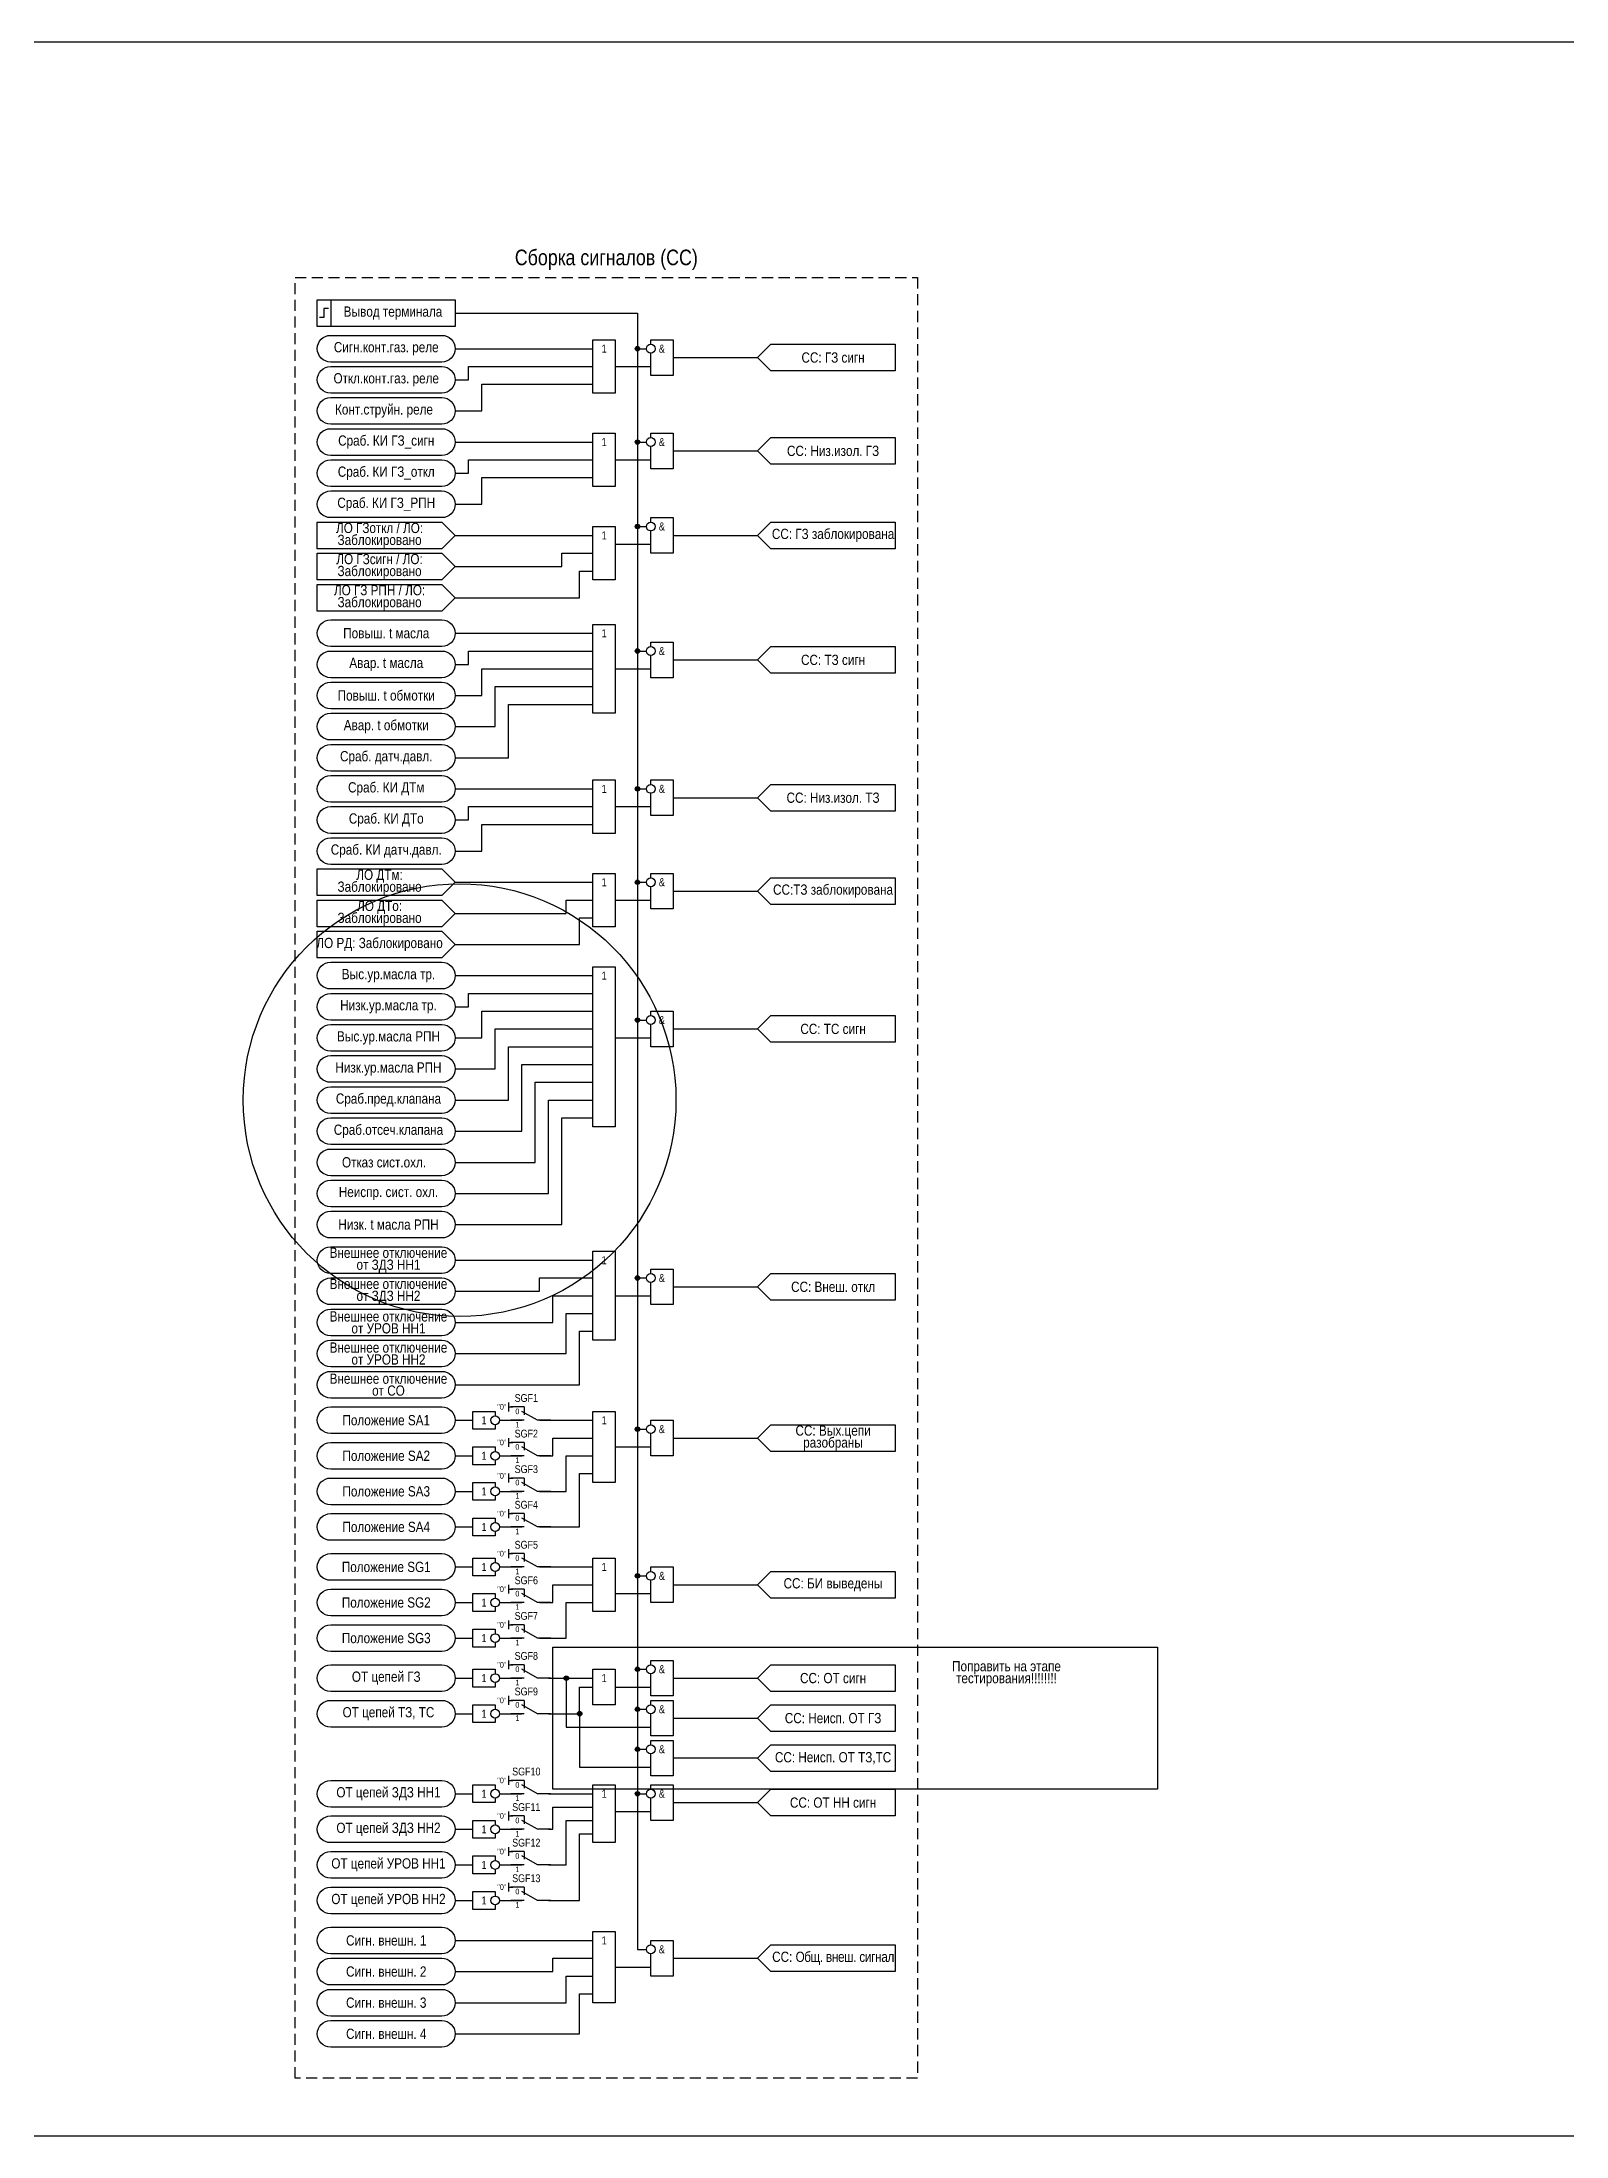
# Model space of a CAD drawing. Header units: millimetres. Extents: x 106 to 2636, y 99 to 588.
# Drawn here: x 1923 to 2265.9, y 117 to 588 of the extents above; entities that cross this region are included whole.
import ezdxf
from ezdxf.enums import TextEntityAlignment as Align

# ---------------------------------------------------------------- set-up
doc = ezdxf.new("R2010")
doc.units = ezdxf.units.MM
doc.linetypes.add('штриховая2', pattern=[0.375, 0.25, -0.125])
doc.layers.add('TEXT', color=7, linetype='Continuous', lineweight=25)
doc.layers.add('Основная', color=7, linetype='Continuous')
doc.styles.add('2.5_Gost_RD', font='ARIALN.TTF', dxfattribs={"height": 2.5})
doc.styles.add('3.5_Gost_RD', font='ARIALN.TTF', dxfattribs={"height": 3.5})
doc.styles.add('Вывод', font='ARIALN.TTF', dxfattribs={"height": 2.5})
doc.styles.add('Компонент', font='ARIALN.TTF', dxfattribs={"height": 3.5})

# ---------------------------------------------------------------- blocks, each defined once
blk = doc.blocks.new('*U1033')
at = {"layer": 'Основная', "color": 0}
blk.add_line((0, 0), (7, 4), dxfattribs=at)
at = {"layer": 'Основная', "ltscale": 0.35}
blk.add_line((6, 6), (6, 2.5), dxfattribs=at)
blk = doc.blocks.new('*U1015')
at = {"layer": 'Основная', "color": 0}
for p, q in [((-3, 6), (-9, 6)), ((-3, 0), (-9, 0)), ((9, 0), (3, 0))]:
    blk.add_line(p, q, dxfattribs=at)
at = {"layer": 'Основная', "ltscale": 0.25, "xscale": -1}
blk.add_blockref('*U1033', (3, 0), dxfattribs=at)
at = {"layer": 'Основная'}
for tag, height, style, p in [('ОУ', 3.5, 'Компонент', (-2, 10)), ('В1', 2.5, 'Вывод', (-13, 6)), ('В2', 2.5, 'Вывод', (-6, 4)), ('В3', 2.5, 'Вывод', (-6, -2))]:
    blk.add_attdef(tag, text='', height=height, dxfattribs=dict(at, style=style)).set_placement(p, align=Align.MIDDLE_CENTER)
blk = doc.blocks.new('*U1059')
at = {"layer": 'Основная', "color": 0}
for p, q in [((-3, 6), (-9, 6)), ((-3, 0), (-9, 0)), ((9, 0), (3, 0))]:
    blk.add_line(p, q, dxfattribs=at)
at = {"layer": 'Основная', "ltscale": 0.25, "xscale": -1}
blk.add_blockref('*U1033', (3, 0), dxfattribs=at)
at = {"layer": 'Основная'}
for tag, height, style, p in [('ОУ', 3.5, 'Компонент', (-2, 10)), ('В1', 2.5, 'Вывод', (-13, 7)), ('В2', 2.5, 'Вывод', (-6, 4)), ('В3', 2.5, 'Вывод', (-6, -2))]:
    blk.add_attdef(tag, text='', height=height, dxfattribs=dict(at, style=style)).set_placement(p, align=Align.MIDDLE_CENTER)
blk = doc.blocks.new('Точка')
at = {"ltscale": 100}
h = blk.add_hatch(color=256, dxfattribs=at)
h.dxf.hatch_style = 1
edge = h.paths.add_edge_path()
edge.add_arc((0, 0), 0.5, 0, 360)
blk.add_circle((0, 0), 0.5, dxfattribs=at)

msp = doc.modelspace()

# ---------------------------------------------------------------- linework, layer by layer
at = {"ltscale": 100}
for p, q in [((2057, 525), (2057, 243)), ((2057, 519), (2059, 519)), ((2057, 498), (2059, 498)), ((2057, 479), (2059, 479)), ((2057, 451), (2059, 451)), ((2057, 420), (2059, 420)), ((2057, 399), (2059, 399)), ((2057, 368), (2059, 368)), ((2057, 310), (2059, 310)), ((2028, 282), (2028, 280)), ((2028, 281), (2029, 281)), ((2028, 274), (2028, 272)), ((2057, 276), (2059, 276)), ((2028, 273), (2029, 273)), ((2028, 266), (2028, 264)), ((2028, 265), (2029, 265)), ((2028, 258), (2028, 256)), ((2028, 257), (2029, 257)), ((2028, 249), (2028, 247)), ((2028, 248), (2029, 248)), ((2028, 241), (2028, 239)), ((2057, 243), (2059, 243)), ((2028, 240), (2029, 240)), ((2028, 233), (2028, 231)), ((2028, 232), (2029, 232)), ((2028, 224), (2028, 222)), ((2028, 223), (2029, 223)), ((2057, 222), (2059, 222)), ((2016, 212), (2020, 212)), ((2028, 216), (2028, 214)), ((2028, 215), (2029, 215)), ((2057, 213), (2059, 213)), ((2057, 204), (2059, 204)), ((2028, 198), (2028, 196)), ((2016, 194), (2020, 194)), ((2028, 197), (2029, 197)), ((2057, 194), (2059, 194)), ((2028, 190), (2028, 188)), ((2028, 189), (2029, 189)), ((2016, 186), (2020, 186)), ((2028, 182), (2028, 180)), ((2028, 181), (2029, 181)), ((2016, 178), (2020, 178)), ((2016, 170), (2020, 170)), ((2028, 174), (2028, 172)), ((2028, 173), (2029, 173))]:
    msp.add_line(p, q, dxfattribs=at)
at = {"color": 6, "ltscale": 100}
msp.add_line((2065, 211), (2084, 211), dxfattribs=at)
msp.add_lwpolyline([(1582, 588), (2636, 588), (2636, 117), (1582, 117)], close=True, dxfattribs=at)
at = {"linetype": 'штриховая2', "ltscale": 10}
msp.add_lwpolyline([(1980, 535), (2120, 535), (2120, 130), (1980, 130)], close=True, dxfattribs=at)
at = {"ltscale": 100}
for points in [[(1985, 530), (1988, 530), (1988, 524), (1985, 524)], [(1985, 530), (2016, 530), (2016, 524), (1985, 524)], [(2047, 521), (2052, 521), (2052, 509), (2047, 509)], [(2047, 500), (2052, 500), (2052, 488), (2047, 488)], [(2047, 479), (2052, 479), (2052, 467), (2047, 467)], [(2047, 457), (2052, 457), (2052, 437), (2047, 437)], [(2047, 422), (2052, 422), (2052, 410), (2047, 410)], [(2047, 401), (2052, 401), (2052, 389), (2047, 389)], [(2047, 380), (2052, 380), (2052, 344), (2047, 344)], [(2047, 316), (2052, 316), (2052, 296), (2047, 296)], [(2047, 280), (2052, 280), (2052, 264), (2047, 264)], [(2047, 247), (2052, 247), (2052, 235), (2047, 235)], [(2047, 222), (2052, 222), (2052, 214), (2047, 214)], [(2047, 196), (2052, 196), (2052, 183), (2047, 183)], [(2047, 163), (2052, 163), (2052, 147), (2047, 147)]]:
    msp.add_lwpolyline(points, close=True, dxfattribs=at)
at = {"lineweight": 30, "ltscale": 100}
msp.add_lwpolyline([(1987.5, 528), (1986.5, 528), (1986.5, 526), (1985.5, 526)], dxfattribs=at)
at = {"ltscale": 100}
for points in [[(2016, 527), (2057, 527), (2057, 519), (2059, 519)], [(2016, 527), (2057, 527), (2057, 519), (2059, 519)], [(2016, 519), (2047, 519)], [(2060, 520), (2060, 521), (2065, 521), (2065, 513), (2060, 513), (2060, 518)], [(2084, 517), (2087, 520), (2115, 520), (2115, 514), (2087, 514), (2084, 517)], [(2016, 512), (2019, 512), (2019, 515), (2047, 515)], [(2052, 515), (2060, 515)], [(2065, 517), (2084, 517)], [(2016, 505), (2022, 505), (2022, 511), (2047, 511)], [(2060, 499), (2060, 500), (2065, 500), (2065, 492), (2060, 492), (2060, 497)], [(2016, 498), (2047, 498)], [(2065, 496), (2084, 496)], [(2084, 496), (2087, 499), (2115, 499), (2115, 493), (2087, 493), (2084, 496)], [(2016, 491), (2019, 491), (2019, 494), (2047, 494)], [(2016, 484), (2022, 484), (2022, 490), (2047, 490)], [(2052, 494), (2060, 494)], [(2060, 480), (2060, 481), (2065, 481), (2065, 473), (2060, 473), (2060, 478)], [(1985, 480), (2013, 480), (2016, 477), (2013, 474), (1985, 474), (1985, 480)], [(2016, 477), (2047, 477)], [(2065, 477), (2084, 477)], [(2084, 477), (2087, 480), (2115, 480), (2115, 474), (2087, 474), (2084, 477)], [(1985, 473), (2013, 473), (2016, 470), (2013, 467), (1985, 467), (1985, 473)], [(2016, 470), (2040, 470), (2040, 473), (2047, 473)], [(2052, 475), (2060, 475)], [(2016, 463), (2044, 463), (2044, 469), (2047, 469)], [(1985, 466), (2013, 466), (2016, 463), (2013, 460), (1985, 460), (1985, 466)], [(2016, 455), (2047, 455)], [(2060, 452), (2060, 453), (2065, 453), (2065, 445), (2060, 445), (2060, 450)], [(2016, 448), (2019, 448), (2019, 451), (2047, 451)], [(2065, 449), (2084, 449)], [(2084, 449), (2087, 452), (2115, 452), (2115, 446), (2087, 446), (2084, 449)], [(2016, 441), (2022, 441), (2022, 447), (2047, 447)], [(2016, 434), (2025, 434), (2025, 443), (2047, 443)], [(2052, 447), (2060, 447)], [(2016, 427), (2028, 427), (2028, 439), (2047, 439)], [(2016, 420), (2047, 420)], [(2060, 421), (2060, 422), (2065, 422), (2065, 414), (2060, 414), (2060, 419)], [(2084, 418), (2087, 421), (2115, 421), (2115, 415), (2087, 415), (2084, 418)], [(2016, 413), (2019, 413), (2019, 416), (2047, 416)], [(2052, 416), (2060, 416)], [(2065, 418), (2084, 418)], [(2016, 406), (2022, 406), (2022, 412), (2047, 412)], [(1985, 402), (2013, 402), (2016, 399), (2013, 396), (1985, 396), (1985, 402)], [(2060, 400), (2060, 401), (2065, 401), (2065, 393), (2060, 393), (2060, 398)], [(2016, 399), (2047, 399)], [(2065, 397), (2084, 397)], [(2084, 397), (2087, 400), (2115, 400), (2115, 394), (2087, 394), (2084, 397)], [(1985, 395), (2013, 395), (2016, 392), (2013, 389), (1985, 389), (1985, 395)], [(2016, 392), (2041, 392), (2041, 395), (2047, 395)], [(2016, 385), (2044, 385), (2044, 391), (2047, 391)], [(2052, 395), (2060, 395)], [(1985, 388), (2013, 388), (2016, 385), (2013, 382), (1985, 382), (1985, 388)], [(2016, 378), (2047, 378)], [(2016, 371), (2019, 371), (2019, 374), (2047, 374)], [(2016, 364), (2022, 364), (2022, 370), (2047, 370)], [(2060, 369), (2060, 370), (2065, 370), (2065, 362), (2060, 362), (2060, 367)], [(2084, 366), (2087, 369), (2115, 369), (2115, 363), (2087, 363), (2084, 366)], [(2016, 357), (2025, 357), (2025, 366), (2047, 366)], [(2052, 364), (2060, 364)], [(2065, 366), (2084, 366)], [(2016, 350), (2028, 350), (2028, 362), (2047, 362)], [(2016, 343), (2031, 343), (2031, 358), (2047, 358)], [(2016, 336), (2034, 336), (2034, 354), (2047, 354)], [(2016, 329), (2037, 329), (2037, 350), (2047, 350)], [(2016, 322), (2040, 322), (2040, 346), (2047, 346)], [(2016, 314), (2047, 314)], [(2060, 311), (2060, 312), (2065, 312), (2065, 304), (2060, 304), (2060, 309)], [(2084, 308), (2087, 311), (2115, 311), (2115, 305), (2087, 305), (2084, 308)], [(2016, 307), (2035, 307), (2035, 310), (2047, 310)], [(2065, 308), (2084, 308)], [(2016, 300), (2038, 300), (2038, 306), (2047, 306)], [(2016, 293), (2041, 293), (2041, 302), (2047, 302)], [(2052, 306), (2060, 306)], [(2016, 286), (2044, 286), (2044, 298), (2047, 298)], [(2016, 278), (2020, 278)], [(2025, 277), (2025, 276), (2020, 276), (2020, 280), (2025, 280), (2025, 279)], [(2026, 278), (2031, 278)], [(2035, 278), (2047, 278)], [(2060, 277), (2060, 278), (2065, 278), (2065, 270), (2060, 270), (2060, 275)], [(2035, 270), (2038, 270), (2038, 274), (2047, 274)], [(2065, 274), (2084, 274)], [(2084, 274), (2087, 277), (2115, 277), (2115, 271), (2087, 271), (2084, 274)], [(2016, 270), (2020, 270)], [(2025, 269), (2025, 268), (2020, 268), (2020, 272), (2025, 272), (2025, 271)], [(2026, 270), (2031, 270)], [(2035, 262), (2041, 262), (2041, 270), (2047, 270)], [(2052, 272), (2060, 272)], [(2025, 261), (2025, 260), (2020, 260), (2020, 264), (2025, 264), (2025, 263)], [(2035, 254), (2044, 254), (2044, 266), (2047, 266)], [(2016, 262), (2020, 262)], [(2026, 262), (2031, 262)], [(2025, 253), (2025, 252), (2020, 252), (2020, 256), (2025, 256), (2025, 255)], [(2016, 254), (2020, 254)], [(2026, 254), (2031, 254)], [(2016, 245), (2020, 245)], [(2025, 244), (2025, 243), (2020, 243), (2020, 247), (2025, 247), (2025, 246)], [(2026, 245), (2031, 245)], [(2035, 245), (2047, 245)], [(2060, 244), (2060, 245), (2065, 245), (2065, 237), (2060, 237), (2060, 242)], [(2035, 237), (2038, 237), (2038, 241), (2047, 241)], [(2057, 243), (2057, 159), (2059, 159)], [(2065, 241), (2084, 241)], [(2084, 241), (2087, 244), (2115, 244), (2115, 238), (2087, 238), (2084, 241)], [(2016, 237), (2020, 237)], [(2025, 236), (2025, 235), (2020, 235), (2020, 239), (2025, 239), (2025, 238)], [(2026, 237), (2031, 237)], [(2035, 229), (2041, 229), (2041, 237), (2047, 237)], [(2052, 239), (2060, 239)], [(2025, 228), (2025, 227), (2020, 227), (2020, 231), (2025, 231), (2025, 230)], [(2016, 229), (2020, 229)], [(2026, 229), (2031, 229)], [(2025, 219), (2025, 218), (2020, 218), (2020, 222), (2025, 222), (2025, 221)], [(2060, 223), (2060, 224), (2065, 224), (2065, 216), (2060, 216), (2060, 221)], [(2084, 220), (2087, 223), (2115, 223), (2115, 217), (2087, 217), (2084, 220)], [(2016, 220), (2020, 220)], [(2026, 220), (2031, 220)], [(2037, 220), (2047, 220)], [(2037, 212), (2044, 212), (2044, 218), (2047, 218)], [(2041, 220), (2041, 209), (2059, 209), (2060, 209)], [(2052, 218), (2060, 218)], [(2065, 220), (2084, 220)], [(2025, 211), (2025, 210), (2020, 210), (2020, 214), (2025, 214), (2025, 213)], [(2026, 212), (2031, 212)], [(2044, 212), (2044, 200), (2060, 200)], [(2025, 193), (2025, 192), (2020, 192), (2020, 196), (2025, 196), (2025, 195)], [(2026, 194), (2031, 194)], [(2037, 194), (2047, 194)], [(2060, 195), (2060, 196), (2065, 196), (2065, 188), (2060, 188), (2060, 193)], [(2084, 192), (2087, 195), (2115, 195), (2115, 189), (2087, 189), (2084, 192)], [(2037, 186), (2038, 186), (2038, 191), (2047, 191)], [(2052, 190), (2060, 190)], [(2065, 192), (2084, 192)], [(2025, 185), (2025, 184), (2020, 184), (2020, 188), (2025, 188), (2025, 187)], [(2026, 186), (2031, 186)], [(2037, 178), (2041, 178), (2041, 188), (2047, 188)], [(2037, 170), (2044, 170), (2044, 185), (2047, 185)], [(2025, 177), (2025, 176), (2020, 176), (2020, 180), (2025, 180), (2025, 179)], [(2026, 178), (2031, 178)], [(2025, 169), (2025, 168), (2020, 168), (2020, 172), (2025, 172), (2025, 171)], [(2026, 170), (2031, 170)], [(2016, 161), (2047, 161)], [(2060, 160), (2060, 161), (2065, 161), (2065, 153), (2060, 153), (2060, 158)], [(2016, 154), (2038, 154), (2038, 157), (2047, 157)], [(2065, 157), (2084, 157)], [(2084, 157), (2087, 160), (2115, 160), (2115, 154), (2087, 154), (2084, 157)], [(2016, 147), (2041, 147), (2041, 153), (2047, 153)], [(2052, 155), (2060, 155)], [(2016, 140), (2044, 140), (2044, 149), (2047, 149)]]:
    msp.add_lwpolyline(points, dxfattribs=at)
for points in [[(1988, 516, -1), (1988, 522), (2013, 522, -1), (2013, 516)], [(1988, 509, -1), (1988, 515), (2013, 515, -1), (2013, 509)], [(1988, 502, -1), (1988, 508), (2013, 508, -1), (2013, 502)], [(1988, 495, -1), (1988, 501), (2013, 501, -1), (2013, 495)], [(1988, 488, -1), (1988, 494), (2013, 494, -1), (2013, 488)], [(1988, 481, -1), (1988, 487), (2013, 487, -1), (2013, 481)], [(1988, 452, -1), (1988, 458), (2013, 458, -1), (2013, 452)], [(1988, 445, -1), (1988, 451), (2013, 451, -1), (2013, 445)], [(1988, 438, -1), (1988, 444), (2013, 444, -1), (2013, 438)], [(1988, 431, -1), (1988, 437), (2013, 437, -1), (2013, 431)], [(1988, 424, -1), (1988, 430), (2013, 430, -1), (2013, 424)], [(1988, 417, -1), (1988, 423), (2013, 423, -1), (2013, 417)], [(1988, 410, -1), (1988, 416), (2013, 416, -1), (2013, 410)], [(1988, 403, -1), (1988, 409), (2013, 409, -1), (2013, 403)], [(1988, 333, -1), (1988, 339), (2013, 339, -1), (2013, 333)], [(1988, 326, -1), (1988, 332), (2013, 332, -1), (2013, 326)], [(1988, 311, -1), (1988, 317), (2013, 317, -1), (2013, 311)], [(1988, 304, -1), (1988, 310), (2013, 310, -1), (2013, 304)], [(1988, 297, -1), (1988, 303), (2013, 303, -1), (2013, 297)], [(1988, 290, -1), (1988, 296), (2013, 296, -1), (2013, 290)], [(1988, 283, -1), (1988, 289), (2013, 289, -1), (2013, 283)], [(1988, 275, -1), (1988, 281), (2013, 281, -1), (2013, 275)], [(1988, 267, -1), (1988, 273), (2013, 273, -1), (2013, 267)], [(1988, 259, -1), (1988, 265), (2013, 265, -1), (2013, 259)], [(1988, 251, -1), (1988, 257), (2013, 257, -1), (2013, 251)], [(1988, 242, -1), (1988, 248), (2013, 248, -1), (2013, 242)], [(1988, 234, -1), (1988, 240), (2013, 240, -1), (2013, 234)], [(1988, 226, -1), (1988, 232), (2013, 232, -1), (2013, 226)], [(1988, 217, -1), (1988, 223), (2013, 223, -1), (2013, 217)], [(1988, 209, -1), (1988, 215), (2013, 215, -1), (2013, 209)], [(1988, 191, -1), (1988, 197), (2013, 197, -1), (2013, 191)], [(1988, 183, -1), (1988, 189), (2013, 189, -1), (2013, 183)], [(1988, 175, -1), (1988, 181), (2013, 181, -1), (2013, 175)], [(1988, 167, -1), (1988, 173), (2013, 173, -1), (2013, 167)], [(1988, 158, -1), (1988, 164), (2013, 164, -1), (2013, 158)], [(1988, 151, -1), (1988, 157), (2013, 157, -1), (2013, 151)], [(1988, 144, -1), (1988, 150), (2013, 150, -1), (2013, 144)], [(1988, 137, -1), (1988, 143), (2013, 143, -1), (2013, 137)]]:
    msp.add_lwpolyline(points, format="xyb", close=True, dxfattribs=at)
at = {"color": 3, "ltscale": 100}
for points in [[(1988, 375, -1), (1988, 381), (2013, 381, -1), (2013, 375)], [(1988, 368, -1), (1988, 374), (2013, 374, -1), (2013, 368)], [(1988, 361, -1), (1988, 367), (2013, 367, -1), (2013, 361)], [(1988, 354, -1), (1988, 360), (2013, 360, -1), (2013, 354)], [(1988, 347, -1), (1988, 353), (2013, 353, -1), (2013, 347)], [(1988, 340, -1), (1988, 346), (2013, 346, -1), (2013, 340)], [(1988, 319, -1), (1988, 325), (2013, 325, -1), (2013, 319)]]:
    msp.add_lwpolyline(points, format="xyb", close=True, dxfattribs=at)
at = {"color": 2, "ltscale": 100}
msp.add_lwpolyline([(2038, 227), (2174, 227), (2174, 195), (2038, 195)], close=True, dxfattribs=at)
at = {"color": 6, "ltscale": 100}
for points in [[(2060, 214), (2060, 215), (2065, 215), (2065, 207), (2060, 207), (2060, 212)], [(2084, 211), (2087, 214), (2115, 214), (2115, 208), (2087, 208), (2084, 211)], [(2060, 205), (2060, 206), (2065, 206), (2065, 198), (2060, 198), (2060, 203)], [(2084, 202), (2087, 205), (2115, 205), (2115, 199), (2087, 199), (2084, 202)], [(2084, 202), (2065, 202)]]:
    msp.add_lwpolyline(points, dxfattribs=at)
at = {"ltscale": 100}
for centre, radius in [((2060, 519), 1), ((2060, 498), 1), ((2060, 479), 1), ((2060, 451), 1), ((2060, 420), 1), ((2017, 350), 48.66), ((2060, 399), 1), ((2060, 368), 1), ((2060, 310), 1), ((2025, 278), 1), ((2060, 276), 1), ((2025, 270), 1), ((2025, 262), 1), ((2025, 254), 1), ((2025, 245), 1), ((2060, 243), 1), ((2025, 237), 1), ((2025, 229), 1), ((2060, 222), 1), ((2025, 220), 1), ((2025, 212), 1), ((2025, 194), 1), ((2060, 194), 1), ((2025, 186), 1), ((2025, 178), 1), ((2025, 170), 1), ((2060, 159), 1)]:
    msp.add_circle(centre, radius, dxfattribs=at)
at = {"color": 6, "ltscale": 100}
for centre in [(2060, 213), (2060, 204)]:
    msp.add_circle(centre, 1, dxfattribs=at)

# ---------------------------------------------------------------- block references
at = {"ltscale": 100}
for p in [(2057, 519), (2057, 498), (2057, 479), (2057, 451), (2057, 420), (2057, 399), (2057, 368), (2057, 310), (2057, 276), (2057, 243), (2057, 222), (2041, 220), (2044, 212), (2057, 213), (2057, 204), (2057, 194)]:
    msp.add_blockref('Точка', p, dxfattribs=at)
at = {"layer": 'Основная', "ltscale": 0.25, "xscale": 0.5, "yscale": 0.5, "zscale": 0.5}
for name, p, values in [('*U1015', (2033, 278), {'ОУ': 'SGF1', 'В1': '"0"', 'В2': '0', 'В3': '1'}), ('*U1015', (2033, 270), {'ОУ': 'SGF2', 'В1': '"0"', 'В2': '0', 'В3': '1'}), ('*U1059', (2033, 262), {'ОУ': 'SGF3', 'В1': '"0"', 'В2': '0', 'В3': '1'}), ('*U1015', (2033, 254), {'ОУ': 'SGF4', 'В1': '"0"', 'В2': '0', 'В3': '1'}), ('*U1015', (2033, 245), {'ОУ': 'SGF5', 'В1': '"0"', 'В2': '0', 'В3': '1'}), ('*U1015', (2033, 237), {'ОУ': 'SGF6', 'В1': '"0"', 'В2': '0', 'В3': '1'}), ('*U1015', (2033, 229), {'ОУ': 'SGF7', 'В1': '"0"', 'В2': '0', 'В3': '1'}), ('*U1015', (2033, 220), {'ОУ': 'SGF8', 'В1': '"0"', 'В2': '0', 'В3': '1'}), ('*U1015', (2033, 212), {'ОУ': 'SGF9', 'В1': '"0"', 'В2': '0', 'В3': '1'}), ('*U1015', (2033, 194), {'ОУ': 'SGF10', 'В1': '"0"', 'В2': '0', 'В3': '1'}), ('*U1015', (2033, 186), {'ОУ': 'SGF11', 'В1': '"0"', 'В2': '0', 'В3': '1'}), ('*U1015', (2033, 178), {'ОУ': 'SGF12', 'В1': '"0"', 'В2': '0', 'В3': '1'}), ('*U1015', (2033, 170), {'ОУ': 'SGF13', 'В1': '"0"', 'В2': '0', 'В3': '1'})]:
    msp.add_blockref(name, p, dxfattribs=at).add_auto_attribs(values)

# ---------------------------------------------------------------- texts
at = {"color": 30, "ltscale": 100, "insert": (2050, 539), "char_height": 3.5, "width": 140, "attachment_point": 5, "style": '3.5_Gost_RD'}
msp.add_mtext('Сборка сигналов (СС)', dxfattribs=at)
at = {"ltscale": 100, "attachment_point": 5, "style": '2.5_Gost_RD'}
for s, insert, char_height, width in [('\\A1;\\pxsm0.7;Сигн.конт.газ. реле', (2000.5, 519), 2.3, 31), ('1', (2049.5, 519), 1.8, 5), ('&', (2062.5, 519), 1.8, 5), ('\\pxsm0.7;СС: ГЗ сигн', (2101, 517), 2.3, 28), ('\\A1;\\pxsm0.7;Откл.конт.газ. реле', (2000.5, 512), 2.3, 31), ('\\A1;\\pxsm0.7;Конт.струйн. реле', (2000, 505), 2.3, 31), ('\\A1;\\pxsm0.7;Сраб. КИ ГЗ_сигн', (2000.5, 498), 2.3, 31), ('1', (2049.5, 498), 1.8, 5), ('&', (2062.5, 498), 1.8, 5), ('\\pxsm0.7;СС: Низ.изол. ГЗ', (2101, 496), 2.3, 28), ('\\A1;\\pxsm0.7;Сраб. КИ ГЗ_откл', (2000.5, 491), 2.3, 31), ('\\A1;\\pxsm0.7;Сраб. КИ ГЗ_РПН', (2000.5, 484), 2.3, 31), ('1', (2049.5, 477), 1.8, 5), ('&', (2062.5, 479), 1.8, 5), ('\\pxsm0.7;СС: ГЗ заблокирована', (2101, 477), 2.3, 28), ('\\A1;\\pxsm0.7;Повыш. t масла ', (2000.5, 455), 2.3, 31), ('1', (2049.5, 455), 1.8, 5), ('\\A1;\\pxsm0.7;Авар. t масла ', (2000.5, 448), 2.3, 31), ('&', (2062.5, 451), 1.8, 5), ('\\pxsm0.7;СС: ТЗ сигн', (2101, 449), 2.3, 28), ('\\A1;\\pxsm0.7;Повыш. t обмотки', (2000.5, 441), 2.3, 31), ('\\A1;\\pxsm0.7;Авар. t обмотки', (2000.5, 434), 2.3, 31), ('\\A1;\\pxsm0.7;Сраб. датч.давл.', (2000.5, 427), 2.3, 31), ('\\A1;\\pxsm0.7;Сраб. КИ ДТм', (2000.5, 420), 2.3, 31), ('1', (2049.5, 420), 1.8, 5), ('&', (2062.5, 420), 1.8, 5), ('\\pxsm0.7;СС: Низ.изол. ТЗ', (2101, 418), 2.3, 28), ('\\A1;\\pxsm0.7;Сраб. КИ ДТо', (2000.5, 413), 2.3, 31), ('\\A1;\\pxsm0.7;Сраб. КИ датч.давл.', (2000.5, 406), 2.3, 31), ('1', (2049.5, 399), 1.8, 5), ('&', (2062.5, 399), 1.8, 5), ('\\pxsm0.7;СС:ТЗ заблокирована', (2101, 397), 2.3, 28), ('1', (2049.5, 378), 1.8, 5), ('&', (2062.5, 368), 1.8, 5), ('\\pxsm0.7;СС: ТС сигн', (2101, 366), 2.3, 28), ('\\A1;\\pxsm0.7;Отказ сист.охл.', (2000, 336), 2.3, 31), ('\\A1;\\pxsm0.7;Неиспр. сист. охл.', (2001, 329), 2.3, 29.7748), ('\\pxsm0.7;Внешнее отключение от ЗДЗ НН1', (2001, 314), 2.3, 28.9359), ('1', (2049.5, 314), 1.8, 5), ('&', (2062.5, 310), 1.8, 5), ('\\pxsm0.7;Внешнее отключение от ЗДЗ НН2', (2001, 307), 2.3, 28.8211), ('\\pxsm0.7;СС: Внеш. откл', (2101, 308), 2.3, 28), ('\\pxsm0.7;Внешнее отключение от УРОВ НН1', (2001, 300), 2.3, 28.6355), ('\\pxsm0.7;Внешнее отключение от УРОВ НН2', (2001, 293), 2.3, 27.8474), ('\\pxsm0.7;Внешнее отключение от СО', (2001, 286), 2.3, 28.3203), ('\\pxsm0.7;Положение SA1', (2000.5, 278), 2.3, 31), ('1', (2022.5, 278), 1.8, 5), ('1', (2049.5, 278), 1.8, 5), ('&', (2062.5, 276), 1.8, 5), ('\\pxsm0.7;СС: Вых.цепи разобраны', (2101, 274), 2.3, 28), ('\\pxsm0.7;Положение SA2', (2000.5, 270), 2.3, 31), ('1', (2022.5, 270), 1.8, 5), ('\\pxsm0.7;Положение SA3', (2000.5, 262), 2.3, 31), ('1', (2022.5, 262), 1.8, 5), ('\\pxsm0.7;Положение SA4', (2000.5, 254), 2.3, 31), ('1', (2022.5, 254), 1.8, 5), ('\\pxsm0.7;Положение SG1', (2000.5, 245), 2.3, 31), ('1', (2022.5, 245), 1.8, 5), ('1', (2049.5, 245), 1.8, 5), ('&', (2062.5, 243), 1.8, 5), ('\\pxsm0.7;СС: БИ выведены', (2101, 241), 2.3, 28), ('\\pxsm0.7,t10;Положение SG2', (2000.5, 237), 2.3, 31), ('1', (2022.5, 237), 1.8, 5), ('\\pxsm0.7;Положение SG3', (2000.5, 229), 2.3, 31), ('1', (2022.5, 229), 1.8, 5), ('\\pxsm0.7;ОТ цепей ГЗ', (2000.5, 220), 2.3, 31), ('&', (2062.5, 222), 1.8, 5), ('1', (2022.5, 220), 1.8, 5), ('1', (2049.5, 220), 1.8, 5), ('\\pxsm0.7;СС: ОТ сигн', (2101, 220), 2.3, 28), ('1', (2022.5, 212), 1.8, 5), ('\\pxsm0.7;ОТ цепей ЗДЗ НН1', (2001, 194), 2.3, 31), ('1', (2022.5, 194), 1.8, 5), ('1', (2049.5, 194), 1.8, 5), ('&', (2062.5, 194), 1.8, 5), ('\\pxsm0.7;СС: ОТ НН сигн', (2101, 192), 2.3, 28), ('\\pxsm0.7;ОТ цепей ЗДЗ НН2', (2001, 186), 2.3, 31), ('1', (2022.5, 186), 1.8, 5), ('\\pxsm0.7;ОТ цепей УРОВ НН1', (2001, 178), 2.3, 31), ('1', (2022.5, 178), 1.8, 5), ('\\pxsm0.7;ОТ цепей УРОВ НН2', (2001, 170), 2.3, 31), ('1', (2022.5, 170), 1.8, 5), ('\\pxsm0.7;Сигн. внешн. 1', (2000.5, 161), 2.3, 31), ('1', (2049.5, 161), 1.8, 5), ('&', (2062.5, 159), 1.8, 5), ('\\pxsm0.7;СС: {\\T0.95;Общ. внеш. сигнал}', (2101, 157), 2.3, 28), ('\\pxsm0.7;Сигн. внешн. 2', (2000.5, 154), 2.3, 31), ('\\pxsm0.7;Сигн. внешн. 3', (2000.5, 147), 2.3, 31), ('\\pxsm0.7;Сигн. внешн. 4', (2000.5, 140), 2.3, 31)]:
    msp.add_mtext(s, dxfattribs=dict(at, insert=insert, char_height=char_height, width=width))
at = {"color": 3, "ltscale": 100, "char_height": 2.3, "attachment_point": 5, "style": '2.5_Gost_RD'}
for s, insert, width in [('\\A1;\\pxsm0.7;Выс.ур.масла тр.', (2001, 378), 31), ('\\A1;\\pxsm0.7;Низк.ур.масла тр.', (2001, 371), 29.7748), ('\\A1;\\pxsm0.7;Выс.ур.масла РПН', (2001, 364), 31), ('\\A1;\\pxsm0.7;Низк.ур.масла РПН', (2001, 357), 29.7748), ('\\A1;\\pxsm0.7;Сраб.пред.клапана', (2001, 350), 31), ('\\A1;\\pxsm0.7;Сраб.отсеч.клапана', (2001, 343), 31), ('\\A1;\\pxsm0.7;Низк. t масла РПН', (2001, 322), 29.7748)]:
    msp.add_mtext(s, dxfattribs=dict(at, insert=insert, width=width))
at = {"color": 2, "ltscale": 100, "insert": (2140, 221), "char_height": 2.3, "width": 28, "attachment_point": 5, "style": '2.5_Gost_RD'}
msp.add_mtext('\\pxsm0.7;Поправить на этапе тестирования!!!!!!!!', dxfattribs=at)
at = {"color": 6, "ltscale": 100, "attachment_point": 5, "style": '2.5_Gost_RD'}
for s, insert, char_height, width in [('&', (2062.5, 213), 1.8, 5), ('\\pxsm0.7;СС: Неисп. ОТ ГЗ', (2101, 211), 2.3, 28), ('&', (2062.5, 204), 1.8, 5), ('\\pxsm0.7;СС: Неисп. ОТ ТЗ,ТС', (2101, 202), 2.3, 28)]:
    msp.add_mtext(s, dxfattribs=dict(at, insert=insert, char_height=char_height, width=width))
at = {"layer": 'TEXT', "ltscale": 100, "char_height": 2.3, "attachment_point": 5, "style": '2.5_Gost_RD'}
for s, insert, width in [('\\pxsm0.7;Вывод терминала', (2002, 527), 28), ('\\pxsm0.7;ЛО ГЗоткл / ЛО:\\PЗаблокировано', (1999, 477), 28), ('\\pxsm0.7;ЛО ГЗсигн / ЛО:\\PЗаблокировано', (1999, 470), 28), ('\\pxsm0.7;ЛО ГЗ РПН / ЛО: Заблокировано', (1999, 463), 28), ('\\pxsm0.7;ОТ цепей ТЗ, ТС', (2001, 212), 31)]:
    msp.add_mtext(s, dxfattribs=dict(at, insert=insert, width=width))
at = {"layer": 'TEXT', "color": 0, "ltscale": 100, "char_height": 2.3, "width": 28, "attachment_point": 5, "style": '2.5_Gost_RD'}
for s, insert in [('\\pxsm0.7;{\\C256;ЛО ДТм: Заблокировано}', (1999, 399)), ('\\pxsm0.7;{\\C256;ЛО ДТо: Заблокировано}', (1999, 392)), ('\\pxsm0.7;{\\C256;ЛО РД: Заблокировано}', (1999, 385))]:
    msp.add_mtext(s, dxfattribs=dict(at, insert=insert))

doc.saveas('drawing.dxf')
